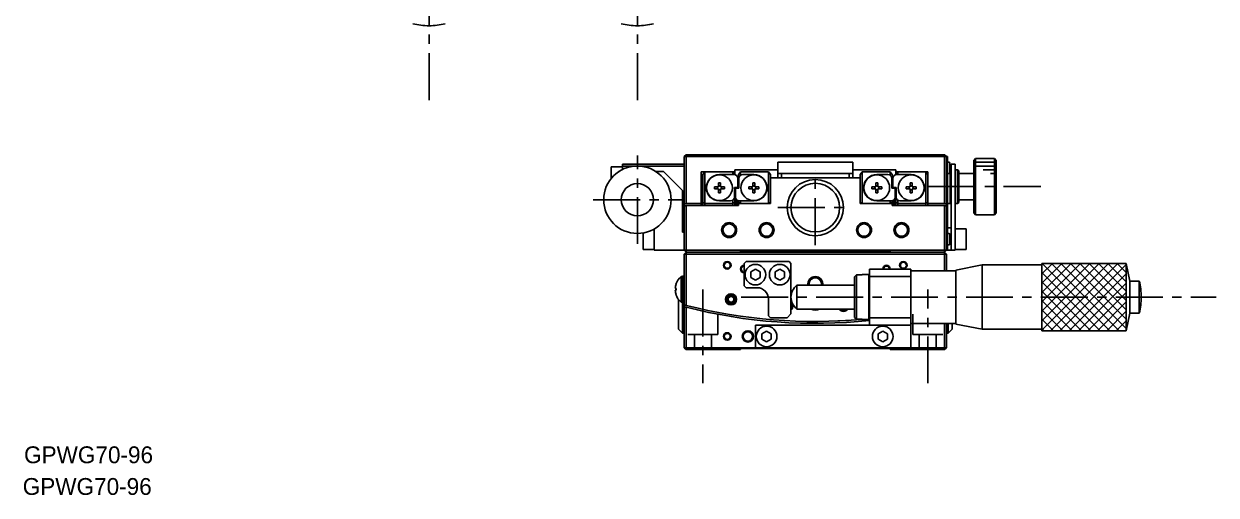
# Model space of a CAD drawing. Extents: x -162 to 398, y -18 to 324.
# Drawn here: x -161.8 to 156.5, y -18.3 to 107.5 of the extents above; entities that cross this region are included whole.
import ezdxf

# ---------------------------------------------------------------- set-up
doc = ezdxf.new("R2010")
doc.units = 0
doc.header["$LTSCALE"] = 10
doc.linetypes.add('CENTER', pattern=[2, 1.25, -0.25, 0.25, -0.25])
doc.linetypes.add('DASHED', pattern=[3.5, 2, -1.5])
doc.layers.get('0').update_dxf_attribs({"linetype": 'CONTINUOUS'})
doc.layers.add('CENTER', color=1, linetype='CENTER')
doc.styles.get("Standard").update_dxf_attribs({"font": 'FGP教科書体NT-M'})

msp = doc.modelspace()

# ---------------------------------------------------------------- linework, layer by layer
at = {"color": 7, "linetype": 'CONTINUOUS'}
for p, q in [((-1.970517, 69.551659), (-1.970517, 70.051659)), ((-1.970517, 70.051659), (14.529483, 70.051659)), ((15.029483, 72.551659), (14.529483, 72.051659)), ((14.529483, 59.372907), (14.529483, 72.051659)), ((14.529483, 72.051659), (15.029483, 72.051659)), ((15.029483, 72.551659), (15.029483, 72.051659)), ((15.029483, 72.551659), (84.029483, 72.551659)), ((15.029483, 72.051659), (15.029483, 59.532165)), ((84.029483, 72.051659), (15.029483, 72.051659)), ((39.529483, 70.618008), (59.529483, 70.618008)), ((39.529483, 70.618008), (39.529483, 68.496674)), ((59.529483, 70.618008), (59.529483, 68.496674)), ((84.029483, 72.051659), (84.029483, 72.551659)), ((84.529483, 72.051659), (84.029483, 72.551659)), ((84.029483, 59.532165), (84.029483, 72.051659)), ((84.029483, 72.051659), (84.529483, 72.051659)), ((84.529483, 72.051659), (84.529483, 70.051659)), ((84.529483, 72.051659), (84.829483, 72.051659)), ((84.529483, 70.051659), (84.529483, 60.848363)), ((84.529483, 70.051659), (84.529483, 60.848363)), ((84.829483, 72.051659), (84.829483, 70.051659)), ((84.829483, 60.848363), (84.829483, 70.051659)), ((85.179483, 70.551659), (85.079483, 70.551659)), ((85.429483, 70.301659), (85.429483, 67.801659)), ((85.829483, 70.051659), (86.829483, 70.051659)), ((85.829483, 67.051659), (85.829483, 70.051659)), ((86.829483, 70.051659), (86.829483, 67.051659)), ((92.329483, 71.551658), (91.829483, 71.051658)), ((91.829483, 57.051658), (91.829483, 71.051658)), ((92.329483, 71.551658), (92.329483, 56.551658)), ((97.329483, 71.551658), (92.329483, 71.551658)), ((97.329483, 56.551658), (97.329483, 71.551658)), ((97.829483, 71.051658), (97.329483, 71.551658)), ((97.829483, 71.051658), (97.829483, 57.051658)), ((-4.970517, 69.301659), (-4.970517, 66.208513)), ((-1.970517, 69.301659), (-4.970517, 69.301659)), ((-2.970517, 68.051659), (-3.02156, 68.000617)), ((-2.945455, 68.051659), (-2.970517, 68.051659)), ((2.029483, 69.551659), (-1.970517, 69.551659)), ((-1.970517, 69.551659), (-1.970517, 68.613917)), ((14.529483, 69.551659), (2.029483, 69.551659)), ((9.029483, 68.051659), (7.00442, 68.051659)), ((14.029483, 63.051659), (9.029483, 68.051659)), ((19.029483, 67.967117), (20.029483, 67.967117)), ((19.029483, 67.967117), (19.029483, 61.851654)), ((19.029483, 66.83916), (19.529483, 66.863275)), ((20.029483, 67.967117), (19.529483, 67.266171)), ((19.529483, 59.897391), (19.529483, 67.266171)), ((20.029483, 67.967117), (20.029483, 59.532165)), ((20.029483, 67.967117), (27.529483, 67.967117)), ((20.029483, 67.967117), (27.529483, 67.967117)), ((27.829483, 67.241116), (23.929483, 67.241116)), ((27.529483, 67.967117), (28.029483, 67.266171)), ((27.529483, 67.967117), (28.029483, 67.967117)), ((27.529483, 67.241116), (27.529483, 67.967117)), ((28.029483, 68.496674), (39.529483, 68.496674)), ((28.029483, 68.496674), (28.029483, 67.967117)), ((28.029483, 67.266171), (28.029483, 67.967117)), ((28.029483, 67.266171), (28.029483, 67.220912)), ((29.529483, 67.967117), (29.029483, 67.266171)), ((29.029483, 67.266171), (29.029483, 65.28348)), ((37.029483, 67.967117), (29.529483, 67.967117)), ((29.529483, 67.049658), (29.529483, 67.967117)), ((33.129483, 67.249658), (30.129483, 67.249658)), ((37.029483, 67.967117), (37.029483, 59.532165)), ((37.029483, 67.967117), (37.529483, 67.266171)), ((37.529483, 66.351659), (37.529483, 67.266171)), ((39.529483, 66.351659), (39.529483, 68.496674)), ((59.529483, 67.551659), (39.529483, 67.551659)), ((40.529483, 67.551659), (40.529483, 66.351659)), ((58.529483, 66.351659), (58.529483, 67.551659)), ((59.529483, 68.496674), (71.029483, 68.496674)), ((59.529483, 66.351659), (59.529483, 68.496674)), ((62.029483, 67.967117), (61.529483, 67.266171)), ((61.529483, 66.351659), (61.529483, 67.266171)), ((62.029483, 67.967117), (62.029483, 59.532165)), ((62.029483, 67.967117), (69.529483, 67.967117)), ((65.929483, 67.249658), (68.929483, 67.249658)), ((69.529483, 67.967117), (70.029483, 67.266171)), ((69.529483, 67.049658), (69.529483, 67.967117)), ((70.029483, 67.266171), (70.029483, 65.28348)), ((71.029483, 68.496674), (71.029483, 67.967117)), ((71.529483, 67.967117), (71.029483, 67.266171)), ((71.029483, 67.967117), (71.529483, 67.967117)), ((71.029483, 67.266171), (71.029483, 67.967117)), ((71.029483, 67.266171), (71.029483, 67.220912)), ((71.229483, 67.241116), (75.129483, 67.241116)), ((79.029483, 67.967117), (71.529483, 67.967117)), ((71.529483, 67.967117), (79.029483, 67.967117)), ((71.529483, 67.241116), (71.529483, 67.967117)), ((79.029483, 67.967117), (79.029483, 59.532165)), ((79.029483, 67.967117), (79.529483, 67.266171)), ((79.029483, 67.967117), (79.529483, 67.967117)), ((79.529483, 67.967117), (79.529483, 59.532165)), ((85.079483, 67.551659), (85.179483, 67.551659)), ((85.429483, 69.801659), (85.429483, 69.176659)), ((85.429483, 69.176659), (85.429483, 68.926659)), ((85.429483, 68.926659), (85.429483, 68.301659)), ((85.529483, 68.551658), (85.429483, 68.551658)), ((85.529483, 59.551658), (85.529483, 68.551658)), ((85.829483, 68.251658), (85.529483, 68.551658)), ((85.829483, 67.051659), (85.829483, 50.051659)), ((87.529483, 68.551659), (86.829483, 68.551659)), ((86.829483, 50.051659), (86.829483, 67.051659)), ((87.529483, 59.551659), (87.529483, 68.551659)), ((87.829483, 68.251659), (87.529483, 68.551659)), ((87.829483, 68.251659), (87.829483, 59.851659)), ((91.829483, 67.551658), (87.829483, 67.551658)), ((19.529483, 66.551659), (19.029483, 66.551659)), ((19.529483, 65.894329), (19.029483, 65.915785)), ((23.669483, 64.009658), (22.581697, 64.009658)), ((22.581697, 64.009658), (22.581697, 63.489658)), ((23.406174, 64.009658), (23.406174, 63.489658)), ((24.189483, 65.097444), (23.669483, 65.097444)), ((23.669483, 65.097444), (23.669483, 64.009658)), ((23.669483, 65.097444), (23.669483, 64.272966)), ((23.669483, 64.272966), (23.669483, 64.009658)), ((24.189483, 64.272966), (23.669483, 64.272966)), ((24.189483, 64.009658), (24.189483, 65.097444)), ((25.277268, 64.009658), (24.189483, 64.009658)), ((24.452791, 63.489658), (24.452791, 64.009658)), ((25.277268, 63.489658), (25.277268, 64.009658)), ((27.929483, 61.241116), (27.929483, 63.841116)), ((27.929483, 63.841116), (28.829483, 63.841116)), ((27.929483, 61.241116), (27.929483, 63.841116)), ((28.029483, 63.841116), (28.029483, 62.762766)), ((28.279483, 63.649658), (28.279483, 63.841116)), ((28.279483, 63.841116), (28.279483, 63.649658)), ((28.779483, 63.649658), (28.779483, 63.841116)), ((28.829317, 64.659852), (29.02938, 64.682204)), ((29.029445, 64.241963), (28.829341, 64.261926)), ((28.829483, 63.841116), (28.829483, 66.241116)), ((28.829483, 63.841116), (28.829483, 66.241116)), ((29.029483, 65.28348), (29.029483, 63.649658)), ((29.029483, 65.28348), (29.129454, 65.2115)), ((29.129483, 66.249658), (29.129483, 63.649658)), ((32.869483, 64.009658), (31.781697, 64.009658)), ((31.781697, 64.009658), (31.781697, 63.489658)), ((32.606174, 64.009658), (32.606174, 63.489658)), ((33.389483, 65.097444), (32.869483, 65.097444)), ((32.869483, 65.097444), (32.869483, 64.009658)), ((32.869483, 65.097444), (32.869483, 64.272966)), ((32.869483, 64.272966), (32.869483, 64.009658)), ((33.389483, 64.272966), (32.869483, 64.272966)), ((33.389483, 64.009658), (33.389483, 65.097444)), ((34.477268, 64.009658), (33.389483, 64.009658)), ((33.652791, 63.489658), (33.652791, 64.009658)), ((34.477268, 63.489658), (34.477268, 64.009658)), ((37.529483, 66.351659), (37.529483, 59.532165)), ((61.529483, 66.351659), (37.529483, 66.351659)), ((61.529483, 66.351659), (61.529483, 59.532165)), ((64.581697, 63.489658), (64.581697, 64.009658)), ((64.581697, 64.009658), (65.669483, 64.009658)), ((65.406174, 63.489658), (65.406174, 64.009658)), ((65.669483, 65.097444), (66.189483, 65.097444)), ((65.669483, 64.009658), (65.669483, 65.097444)), ((65.669483, 64.272966), (66.189483, 64.272966)), ((66.189483, 65.097444), (66.189483, 64.009658)), ((66.189483, 65.097444), (66.189483, 64.272966)), ((66.189483, 64.272966), (66.189483, 64.009658)), ((66.189483, 64.009658), (67.277268, 64.009658)), ((66.452791, 64.009658), (66.452791, 63.489658)), ((67.277268, 64.009658), (67.277268, 63.489658)), ((69.929483, 66.249658), (69.929483, 63.649658)), ((70.029483, 65.28348), (69.929511, 65.2115)), ((70.029483, 65.28348), (70.029483, 63.649658)), ((70.229561, 64.261918), (70.029559, 64.241966)), ((70.029594, 64.682203), (70.229571, 64.659862)), ((70.229483, 63.841116), (70.229483, 66.241116)), ((70.229483, 63.841116), (70.229483, 66.241116)), ((71.129483, 63.841116), (70.229483, 63.841116)), ((70.279483, 63.649658), (70.279483, 63.841116)), ((70.779483, 63.649658), (70.779483, 63.841116)), ((70.779483, 63.841116), (70.779483, 63.649658)), ((71.029483, 63.841116), (71.029483, 62.697347)), ((71.129483, 61.241116), (71.129483, 63.841116)), ((71.129483, 61.241116), (71.129483, 63.841116)), ((73.781697, 63.489658), (73.781697, 64.009658)), ((73.781697, 64.009658), (74.869483, 64.009658)), ((74.606174, 63.489658), (74.606174, 64.009658)), ((74.869483, 65.097444), (75.389483, 65.097444)), ((74.869483, 64.009658), (74.869483, 65.097444)), ((74.869483, 64.272966), (75.389483, 64.272966)), ((75.389483, 65.097444), (75.389483, 64.009658)), ((75.389483, 65.097444), (75.389483, 64.272966)), ((75.389483, 64.272966), (75.389483, 64.009658)), ((75.389483, 64.009658), (76.477268, 64.009658)), ((75.652791, 64.009658), (75.652791, 63.489658)), ((76.477268, 64.009658), (76.477268, 63.489658)), ((14.029483, 51.851659), (14.029483, 63.051659)), ((19.029483, 62.051659), (19.529483, 62.051659)), ((19.029483, 61.851654), (19.029483, 59.851659)), ((19.271202, 61.601659), (19.029483, 61.843378)), ((19.521202, 61.351659), (19.271202, 61.601659)), ((19.521202, 61.351659), (19.521202, 59.351659)), ((22.581697, 63.489658), (23.669483, 63.489658)), ((23.669483, 63.489658), (23.669483, 62.401873)), ((23.669483, 63.489658), (23.669483, 63.22635)), ((23.669483, 62.401873), (23.669483, 63.22635)), ((23.669483, 63.22635), (24.189483, 63.22635)), ((23.669483, 62.401873), (24.189483, 62.401873)), ((24.189483, 62.401873), (24.189483, 63.489658)), ((24.189483, 63.489658), (25.277268, 63.489658)), ((27.929356, 62.007869), (28.029483, 61.870168)), ((28.102731, 62.784726), (27.929545, 62.651855)), ((28.029483, 61.870168), (28.029483, 59.897391)), ((28.229537, 62.869212), (28.102731, 62.784726)), ((29.129483, 63.649658), (28.229483, 63.649658)), ((28.229483, 63.649658), (28.229483, 61.249658)), ((28.279483, 59.007148), (28.279483, 60.937408)), ((28.279483, 59.157417), (28.279483, 60.937408)), ((31.781697, 63.489658), (32.869483, 63.489658)), ((32.869483, 63.489658), (32.869483, 62.401873)), ((32.869483, 63.489658), (32.869483, 63.22635)), ((32.869483, 62.401873), (32.869483, 63.22635)), ((32.869483, 63.22635), (33.389483, 63.22635)), ((32.869483, 62.401873), (33.389483, 62.401873)), ((33.389483, 63.489658), (34.477268, 63.489658)), ((33.389483, 62.401873), (33.389483, 63.489658)), ((65.669483, 63.489658), (64.581697, 63.489658)), ((65.669483, 62.401873), (65.669483, 63.489658)), ((66.189483, 63.22635), (65.669483, 63.22635)), ((66.189483, 62.401873), (65.669483, 62.401873)), ((66.189483, 63.489658), (66.189483, 62.401873)), ((67.277268, 63.489658), (66.189483, 63.489658)), ((66.189483, 63.489658), (66.189483, 63.22635)), ((66.189483, 62.401873), (66.189483, 63.22635)), ((69.929483, 63.649658), (70.829483, 63.649658)), ((70.779483, 59.007148), (70.779483, 60.937408)), ((70.779483, 59.157417), (70.779483, 60.937408)), ((71.129455, 62.651827), (70.829446, 62.8692)), ((70.829483, 63.649658), (70.829483, 61.249658)), ((71.129609, 62.007869), (71.029483, 61.870168)), ((71.029483, 61.870168), (71.029483, 59.897391)), ((74.869483, 63.489658), (73.781697, 63.489658)), ((74.869483, 62.401873), (74.869483, 63.489658)), ((75.389483, 63.22635), (74.869483, 63.22635)), ((75.389483, 62.401873), (74.869483, 62.401873)), ((75.389483, 63.489658), (75.389483, 62.401873)), ((76.477268, 63.489658), (75.389483, 63.489658)), ((75.389483, 63.489658), (75.389483, 63.22635)), ((75.389483, 62.401873), (75.389483, 63.22635)), ((84.529483, 60.848363), (84.529483, 59.372907)), ((84.529483, 59.372907), (84.529483, 60.848363)), ((84.829483, 60.848363), (84.829483, 58.933638)), ((87.829483, 60.551658), (91.829483, 60.551658)), ((14.529483, 58.848651), (14.529483, 59.372907)), ((14.529483, 47.051659), (14.529483, 58.848651)), ((15.029483, 59.532165), (19.029483, 59.532165)), ((15.029483, 59.007148), (15.029483, 47.051659)), ((29.029483, 59.007148), (15.029483, 59.007148)), ((19.029483, 59.851659), (19.029483, 59.532165)), ((19.029483, 59.532165), (19.029483, 59.007148)), ((19.17669, 59.007148), (19.271202, 59.101659)), ((19.271202, 59.101659), (19.521202, 59.351659)), ((19.529483, 59.35246), (19.521202, 59.360741)), ((19.529483, 59.897391), (20.029483, 59.532165)), ((19.529483, 59.007148), (19.529483, 59.897391)), ((20.029483, 59.532165), (27.529483, 59.532165)), ((20.029483, 59.532165), (20.029483, 59.007148)), ((23.929483, 60.241116), (26.929483, 60.241116)), ((27.529483, 59.532165), (27.529483, 60.441116)), ((28.029483, 59.897391), (27.529483, 59.532165)), ((27.529483, 59.007148), (27.529483, 59.532165)), ((28.029483, 59.897391), (28.029483, 59.007148)), ((28.029483, 59.364497), (28.279483, 59.121102)), ((28.279483, 59.007148), (28.279483, 59.157417)), ((28.279483, 59.007148), (28.279483, 59.121102)), ((28.279483, 59.121102), (28.279483, 59.007148)), ((28.779438, 59.04412), (29.029339, 59.211688)), ((28.779483, 59.007148), (28.779483, 60.35663)), ((29.029483, 60.269862), (29.029483, 59.897391)), ((29.029483, 59.897391), (29.529483, 59.532165)), ((29.029483, 59.897391), (29.029483, 59.532165)), ((29.029483, 59.532165), (29.029483, 59.007148)), ((29.529483, 59.532165), (29.029483, 59.532165)), ((29.229483, 60.249658), (33.129483, 60.249658)), ((29.529483, 59.532165), (29.529483, 60.249658)), ((37.029483, 59.532165), (29.529483, 59.532165)), ((37.029483, 59.532165), (29.529483, 59.532165)), ((37.529483, 59.897391), (37.029483, 59.532165)), ((37.529483, 59.532165), (37.029483, 59.532165)), ((61.529483, 59.897391), (62.029483, 59.532165)), ((61.529483, 59.532165), (62.029483, 59.532165)), ((62.029483, 59.532165), (69.529483, 59.532165)), ((62.029483, 59.532165), (69.529483, 59.532165)), ((69.829483, 60.249658), (65.929483, 60.249658)), ((69.529483, 59.532165), (69.529483, 60.249658)), ((70.029483, 59.897391), (69.529483, 59.532165)), ((69.529483, 59.532165), (70.029483, 59.532165)), ((70.029483, 60.269862), (70.029483, 59.897391)), ((70.029483, 59.897391), (70.029483, 59.532165)), ((70.029483, 59.532165), (70.029483, 59.007148)), ((70.029483, 59.007148), (84.029483, 59.007148)), ((70.029577, 59.211726), (70.279542, 59.044112)), ((70.279483, 59.007148), (70.279483, 60.35663)), ((70.779483, 59.121102), (71.029483, 59.364497)), ((70.779483, 59.007148), (70.779483, 59.157417)), ((70.779483, 59.007148), (70.779483, 59.121102)), ((70.779483, 59.121102), (70.779483, 59.007148)), ((71.029483, 59.897391), (71.529483, 59.532165)), ((71.029483, 59.897391), (71.029483, 59.007148)), ((71.529483, 59.532165), (71.529483, 60.441116)), ((79.029483, 59.532165), (71.529483, 59.532165)), ((71.529483, 59.007148), (71.529483, 59.532165)), ((75.129483, 60.241116), (72.129483, 60.241116)), ((79.529483, 59.897391), (79.029483, 59.532165)), ((79.029483, 59.532165), (79.029483, 59.007148)), ((79.529483, 59.532165), (84.029483, 59.532165)), ((79.529483, 59.532165), (79.529483, 59.007148)), ((84.029483, 47.051659), (84.029483, 59.007148)), ((84.529483, 58.933638), (84.529483, 59.372907)), ((84.529483, 59.372907), (84.529483, 58.933638)), ((84.529483, 58.848651), (84.529483, 56.676729)), ((84.829483, 58.676729), (84.529483, 58.676729)), ((84.829483, 59.551658), (85.529483, 59.551658)), ((84.829483, 58.933638), (84.829483, 58.676729)), ((84.829483, 58.676729), (84.829483, 56.676729)), ((85.529483, 59.551658), (85.829483, 59.851658)), ((86.829483, 59.551659), (87.529483, 59.551659)), ((87.529483, 59.551659), (87.829483, 59.851659)), ((14.029483, 56.051659), (14.529483, 56.051659)), ((14.529483, 55.051659), (14.029483, 55.051659)), ((84.529483, 56.676729), (84.529483, 49.051659)), ((84.529483, 56.676729), (84.529483, 49.051659)), ((84.829483, 50.851659), (84.829483, 56.676729)), ((91.829483, 57.051658), (92.329483, 56.551658)), ((92.329483, 56.551658), (97.329483, 56.551658)), ((97.329483, 56.551658), (97.829483, 57.051658)), ((-3.02156, 53.102701), (-2.970517, 53.051659)), ((-2.970517, 53.051659), (-2.945455, 53.051659)), ((3.529483, 51.677539), (3.529483, 47.301659)), ((6.529483, 52.75743), (6.529483, 47.051659)), ((14.529483, 51.851659), (14.029483, 51.851659)), ((85.829483, 53.051659), (84.829483, 53.051659)), ((85.179483, 51.551659), (85.079483, 51.551659)), ((85.429483, 51.301659), (85.429483, 48.801659)), ((85.429483, 51.301659), (85.429483, 50.176659)), ((89.829483, 52.801659), (86.829483, 52.801659)), ((89.829483, 47.301659), (89.829483, 52.801659)), ((84.529483, 49.051659), (84.529483, 47.051659)), ((84.829483, 49.251659), (84.829483, 50.851659)), ((84.829483, 49.051659), (84.829483, 49.251659)), ((84.829483, 49.051659), (84.829483, 47.051659)), ((85.079483, 48.551659), (85.179483, 48.551659)), ((85.429483, 50.801659), (85.429483, 50.176659)), ((85.429483, 50.176659), (85.429483, 50.801659)), ((85.429483, 50.176659), (85.429483, 50.051659)), ((85.429483, 50.176659), (85.429483, 49.926659)), ((85.429483, 49.926659), (85.429483, 50.176659)), ((85.429483, 50.051659), (85.429483, 49.926659)), ((85.429483, 49.926659), (85.429483, 48.801659)), ((85.429483, 49.301659), (85.429483, 49.926659)), ((85.429483, 49.926659), (85.429483, 49.301659)), ((85.829483, 47.051659), (85.829483, 50.051659)), ((86.829483, 50.051659), (86.829483, 47.051659)), ((3.529483, 47.301659), (6.529483, 47.301659)), ((14.529483, 47.051659), (6.529483, 47.051659)), ((15.029483, 47.051659), (14.529483, 47.051659)), ((15.029483, 46.551659), (14.529483, 47.051659)), ((15.029483, 46.551659), (14.529483, 46.051659)), ((14.529483, 46.051659), (15.029483, 46.051659)), ((14.529483, 32.480905), (14.529483, 46.051659)), ((15.029483, 46.551659), (15.029483, 47.051659)), ((15.029483, 47.051659), (84.029483, 47.051659)), ((29.529483, 46.551659), (15.029483, 46.551659)), ((15.029483, 46.551659), (29.529483, 46.551659)), ((15.029483, 46.551659), (15.029483, 46.051659)), ((15.029483, 46.051659), (15.029483, 32.353274)), ((84.029483, 46.051659), (15.029483, 46.051659)), ((29.529483, 46.851659), (69.529483, 46.851659)), ((29.529483, 46.851659), (29.529483, 46.551659)), ((29.529483, 46.551659), (69.529483, 46.551659)), ((69.529483, 46.551659), (69.529483, 46.851659)), ((84.029483, 46.551659), (69.529483, 46.551659)), ((69.529483, 46.551659), (84.029483, 46.551659)), ((84.029483, 46.551659), (84.029483, 47.051659)), ((84.529483, 47.051659), (84.029483, 47.051659)), ((84.029483, 46.551659), (84.529483, 47.051659)), ((84.029483, 46.551659), (84.529483, 46.051659)), ((84.029483, 46.551659), (84.029483, 46.051659)), ((84.029483, 46.051659), (84.529483, 46.051659)), ((84.029483, 41.551659), (84.029483, 46.051659)), ((84.829483, 47.051659), (84.529483, 47.051659)), ((84.529483, 46.051659), (84.529483, 41.551659)), ((84.829483, 47.051659), (85.829483, 47.051659)), ((86.829483, 47.051659), (85.829483, 47.051659)), ((86.829483, 47.301659), (89.829483, 47.301659)), ((31.029483, 44.051659), (30.529483, 43.551659)), ((30.529483, 37.551659), (30.529483, 43.551659)), ((31.029483, 44.051659), (42.529483, 44.051659)), ((32.279483, 41.273347), (33.529483, 41.995035)), ((33.529483, 41.995035), (32.279483, 41.273347)), ((33.529483, 41.995035), (34.779483, 41.273347)), ((34.779483, 41.273347), (33.529483, 41.995035)), ((38.779483, 41.273347), (40.029483, 41.995035)), ((40.029483, 41.995035), (38.779483, 41.273347)), ((40.029483, 41.995035), (41.279483, 41.273347)), ((41.279483, 41.273347), (40.029483, 41.995035)), ((43.029483, 43.551659), (42.529483, 44.051659)), ((43.029483, 43.551659), (43.029483, 30.051659)), ((64.029483, 42.051659), (75.029483, 42.051659)), ((64.029483, 40.051659), (64.029483, 42.051659)), ((75.029483, 42.051659), (75.029483, 40.051659)), ((87.029483, 41.551659), (75.029483, 41.551659)), ((94.029483, 43.151659), (87.029483, 41.751659)), ((87.029483, 27.351659), (87.029483, 41.751659)), ((110.029483, 43.151659), (94.029483, 43.151659)), ((94.029483, 25.951659), (94.029483, 43.151659)), ((110.029483, 43.551659), (110.029483, 34.551659)), ((132.529483, 43.551659), (110.029483, 43.551659)), ((110.029483, 43.551659), (110.029483, 25.551659)), ((133.529483, 38.851659), (132.529483, 43.551659)), ((132.529483, 25.551659), (132.529483, 43.551659)), ((14.029483, 40.073664), (13.686869, 40.073664)), ((13.686869, 33.173664), (13.686869, 40.073664)), ((14.529483, 40.123664), (14.029483, 40.123664)), ((14.029483, 40.123664), (14.029483, 40.115121)), ((14.029483, 40.123664), (14.029483, 40.115121)), ((14.529483, 40.115121), (14.029483, 40.115121)), ((14.029483, 40.115121), (14.029483, 33.115121)), ((14.029483, 40.115121), (14.029483, 40.073664)), ((14.029483, 33.173664), (14.029483, 40.073664)), ((32.279483, 39.829971), (32.279483, 41.273347)), ((33.529483, 39.108283), (32.279483, 39.829971)), ((34.779483, 39.829971), (33.529483, 39.108283)), ((34.779483, 41.273347), (34.779483, 39.829971)), ((38.779483, 39.829971), (38.779483, 41.273347)), ((40.029483, 39.108283), (38.779483, 39.829971)), ((41.279483, 39.829971), (40.029483, 39.108283)), ((41.279483, 41.273347), (41.279483, 39.829971)), ((60.029483, 39.959986), (60.529483, 40.467739)), ((60.029483, 29.143332), (60.029483, 39.959986)), ((60.529483, 40.467739), (60.529483, 28.635579)), ((60.529483, 40.467739), (62.029483, 40.467739)), ((62.029483, 40.467739), (62.029483, 40.551659)), ((63.829483, 40.551659), (62.029483, 40.551659)), ((63.829483, 28.551659), (63.829483, 40.551659)), ((64.029483, 40.351659), (63.829483, 40.551659)), ((75.029483, 40.051659), (64.029483, 40.051659)), ((64.029483, 40.051659), (64.029483, 29.051659)), ((75.029483, 40.051659), (75.029483, 34.551659)), ((136.029483, 38.851659), (133.529483, 38.851659)), ((133.529483, 30.251659), (133.529483, 38.851659)), ((136.029483, 38.851659), (136.029483, 30.251659)), ((12.144202, 36.883664), (12.339053, 36.883664)), ((12.339053, 36.363664), (12.144202, 36.363664)), ((12.332362, 37.974713), (12.339053, 37.97145)), ((12.339053, 35.275878), (12.332362, 35.272615)), ((12.339053, 36.883664), (12.339053, 36.363664)), ((30.529483, 37.551659), (31.029483, 37.051659)), ((31.029483, 37.051659), (34.029483, 37.051659)), ((60.029483, 37.726659), (44.596662, 37.726659)), ((44.596662, 37.726659), (44.596662, 31.376659)), ((13.029483, 33.890534), (13.029483, 32.451659)), ((13.029483, 32.451659), (13.029483, 25.951659)), ((13.686869, 33.173664), (14.029483, 33.173664)), ((14.029483, 33.173664), (14.029483, 33.115121)), ((14.529483, 33.115121), (14.029483, 33.115121)), ((14.029483, 32.451659), (14.029483, 33.115121)), ((14.029483, 24.951659), (14.029483, 32.451659)), ((14.529483, 31.96469), (14.529483, 32.480905)), ((14.529483, 21.051659), (14.529483, 31.96469)), ((15.029483, 31.837541), (15.029483, 21.051659)), ((26.279483, 34.384672), (27.029483, 34.817684)), ((26.279483, 33.518646), (26.279483, 34.384672)), ((27.029483, 33.085634), (26.279483, 33.518646)), ((27.029483, 34.817684), (27.779483, 34.384672)), ((27.779483, 33.518646), (27.029483, 33.085634)), ((27.779483, 34.384672), (27.779483, 33.518646)), ((37.029483, 34.051659), (37.029483, 29.551659)), ((75.029483, 34.551659), (75.029483, 29.051659)), ((37.029483, 29.551659), (37.529483, 29.051659)), ((42.029483, 29.051659), (37.529483, 29.051659)), ((42.029483, 29.051659), (43.029483, 30.051659)), ((44.596662, 31.376659), (60.029483, 31.376659)), ((60.529483, 28.635579), (60.029483, 29.143332)), ((63.829483, 28.551659), (64.029483, 28.751659)), ((64.029483, 29.051659), (75.029483, 29.051659)), ((64.029483, 27.051659), (64.029483, 29.051659)), ((75.029483, 29.051659), (75.029483, 27.051659)), ((132.529483, 25.551659), (133.529483, 30.251659)), ((133.529483, 30.251659), (136.029483, 30.251659)), ((13.029483, 25.951659), (14.029483, 24.951659)), ((33.529483, 21.051659), (33.529483, 27.051659)), ((33.529483, 27.051659), (64.029483, 27.051659)), ((35.279483, 24.773347), (36.529483, 25.495035)), ((36.529483, 25.495035), (35.279483, 24.773347)), ((36.529483, 25.495035), (37.779483, 24.773347)), ((37.779483, 24.773347), (36.529483, 25.495035)), ((44.558163, 28.150697), (44.556014, 28.161558)), ((46.566392, 28.126094), (46.568773, 28.115138)), ((47.389264, 28.084696), (47.382158, 28.115162)), ((47.652932, 28.074972), (47.656068, 28.111573)), ((47.976449, 28.108237), (47.986678, 28.063441)), ((48.800331, 28.069415), (48.793122, 28.097744)), ((49.03084, 28.073114), (49.032898, 28.094334)), ((49.389692, 28.090304), (49.392419, 28.079073)), ((50.405781, 28.06632), (50.407093, 28.077184)), ((50.807083, 28.072634), (50.810468, 28.060299)), ((52.215237, 28.104033), (52.21819, 28.094374)), ((53.61458, 28.155425), (53.617294, 28.147147)), ((54.530894, 28.162087), (54.535963, 28.186965)), ((55.014589, 28.206091), (55.027297, 28.170094)), ((62.029483, 28.635579), (60.529483, 28.635579)), ((62.029483, 28.551659), (62.029483, 28.635579)), ((62.029483, 28.551659), (63.829483, 28.551659)), ((75.029483, 27.051659), (64.029483, 27.051659)), ((66.279483, 24.773347), (67.529483, 25.495035)), ((67.529483, 25.495035), (66.279483, 24.773347)), ((67.529483, 25.495035), (68.779483, 24.773347)), ((68.779483, 24.773347), (67.529483, 25.495035)), ((75.029483, 27.551659), (87.029483, 27.551659)), ((75.029483, 27.051659), (75.029483, 21.051659)), ((84.029483, 21.051659), (84.029483, 27.551659)), ((84.529483, 27.551659), (84.529483, 21.051659)), ((85.029483, 24.951659), (85.029483, 27.551659)), ((85.029483, 24.951659), (86.029483, 25.951659)), ((86.029483, 27.551659), (86.029483, 25.951659)), ((87.029483, 27.351659), (94.029483, 25.951659)), ((94.029483, 25.951659), (110.029483, 25.951659)), ((110.029483, 25.551659), (132.529483, 25.551659)), ((14.029483, 24.951659), (14.529483, 24.951659)), ((35.279483, 23.329971), (35.279483, 24.773347)), ((36.529483, 22.608283), (35.279483, 23.329971)), ((37.779483, 23.329971), (36.529483, 22.608283)), ((37.779483, 24.773347), (37.779483, 23.329971)), ((66.279483, 23.329971), (66.279483, 24.773347)), ((67.529483, 22.608283), (66.279483, 23.329971)), ((68.779483, 23.329971), (67.529483, 22.608283)), ((68.779483, 24.773347), (68.779483, 23.329971)), ((84.529483, 24.951659), (85.029483, 24.951659)), ((15.029483, 21.051659), (14.529483, 21.051659)), ((14.529483, 21.051659), (15.029483, 20.551659)), ((15.029483, 21.051659), (33.529483, 21.051659)), ((15.029483, 21.051659), (15.029483, 20.551659)), ((29.529483, 20.551659), (15.029483, 20.551659)), ((29.529483, 20.851659), (69.529483, 20.851659)), ((29.529483, 20.851659), (29.529483, 20.551659)), ((75.029483, 21.051659), (33.529483, 21.051659)), ((69.529483, 20.551659), (69.529483, 20.851659)), ((84.029483, 20.551659), (69.529483, 20.551659)), ((75.029483, 21.051659), (84.029483, 21.051659)), ((84.529483, 21.051659), (84.029483, 21.051659)), ((84.029483, 20.551659), (84.029483, 21.051659)), ((84.029483, 20.551659), (84.529483, 21.051659))]:
    msp.add_line(p, q, dxfattribs=at)
at = {"color": 3, "linetype": 'CONTINUOUS'}
for p, q in [((97.329483, 70.551658), (92.329483, 70.551658)), ((19.529483, 66.97287), (19.029483, 66.952885)), ((97.329483, 69.551658), (92.329483, 69.551658)), ((97.329483, 68.551658), (94.329483, 68.551658)), ((97.329483, 67.551658), (96.329483, 67.551658)), ((19.029483, 62.051664), (19.529483, 62.051664)), ((110.029483, 43.257306), (110.323836, 43.551659)), ((110.029483, 40.757306), (112.823836, 43.551659)), ((110.029483, 38.257306), (115.323836, 43.551659)), ((110.029483, 35.757306), (117.823836, 43.551659)), ((110.029483, 33.257306), (120.323836, 43.551659)), ((110.029483, 30.757306), (122.823836, 43.551659)), ((110.029483, 28.257306), (125.323836, 43.551659)), ((110.029483, 25.757306), (127.823836, 43.551659)), ((110.117199, 43.551659), (128.117199, 25.551659)), ((112.323836, 25.551659), (130.323836, 43.551659)), ((112.617199, 43.551659), (130.617199, 25.551659)), ((114.823836, 25.551659), (132.529483, 43.257306)), ((115.117199, 43.551659), (132.529483, 26.139376)), ((117.617199, 43.551659), (132.529483, 28.639376)), ((120.117199, 43.551659), (132.529483, 31.139376)), ((122.617199, 43.551659), (132.529483, 33.639376)), ((125.117199, 43.551659), (132.529483, 36.139376)), ((127.617199, 43.551659), (132.529483, 38.639376)), ((130.117199, 43.551659), (132.529483, 41.139376)), ((110.029483, 41.139376), (125.617199, 25.551659)), ((110.029483, 38.639376), (123.117199, 25.551659)), ((117.323836, 25.551659), (132.529483, 40.757306)), ((119.823836, 25.551659), (132.529483, 38.257306)), ((110.029483, 36.139376), (120.617199, 25.551659)), ((122.323836, 25.551659), (132.529483, 35.757306)), ((110.029483, 33.639376), (118.117199, 25.551659)), ((124.823836, 25.551659), (132.529483, 33.257306)), ((110.029483, 31.139376), (115.617199, 25.551659)), ((127.323836, 25.551659), (132.529483, 30.757306)), ((58.529478, 28.340211), (55.529488, 28.179832)), ((110.029483, 28.639376), (113.117199, 25.551659)), ((110.029483, 26.139376), (110.617199, 25.551659)), ((129.823836, 25.551659), (132.529483, 28.257306)), ((132.323836, 25.551659), (132.529483, 25.757306))]:
    msp.add_line(p, q, dxfattribs=at)
at = {"color": 3, "linetype": 'DASHED'}
for p, q in [((23.529483, 24.551659), (23.529483, 29.969713)), ((75.529483, 29.969553), (75.529483, 24.551659)), ((15.529483, 24.551659), (23.529483, 24.551659)), ((17.279483, 24.551659), (17.279483, 20.551659)), ((21.779483, 20.551659), (21.779483, 24.551659)), ((75.529483, 24.551659), (83.529483, 24.551659)), ((77.279483, 24.551659), (77.279483, 20.551659)), ((81.779483, 20.551659), (81.779483, 24.551659))]:
    msp.add_line(p, q, dxfattribs=at)
at = {"color": 7, "linetype": 'CONTINUOUS'}
for centre, radius in [((2.029483, 60.551659), 9), ((23.929483, 63.749658), 3.45), ((33.129483, 63.749658), 3.45), ((65.929483, 63.749658), 3.45), ((75.129483, 63.749658), 3.45), ((2.029483, 60.551659), 4.3), ((49.529483, 58.451659), 7.5), ((49.529483, 58.451659), 6.5), ((26.529483, 52.451659), 1.65), ((36.529483, 52.451659), 1.65), ((62.529483, 52.451659), 1.65), ((72.529483, 52.451659), 1.65), ((26.029483, 43.051659), 0.8), ((33.529483, 40.551659), 2.75), ((40.029483, 40.551659), 2.75), ((73.029483, 43.051659), 0.8), ((27.029483, 33.951659), 1.25), ((27.029483, 33.951659), 1), ((36.529483, 24.051659), 2.75), ((67.529483, 24.051659), 2.75), ((26.029483, 24.051659), 0.8), ((31.529483, 24.051659), 1.25)]:
    msp.add_circle(centre, radius, dxfattribs=at)
at = {"color": 3, "linetype": 'CONTINUOUS'}
for centre, radius in [((26.529483, 52.451659), 2), ((36.529483, 52.451659), 2), ((62.529483, 52.451659), 2), ((72.529483, 52.451659), 2), ((26.029483, 43.051659), 1), ((27.029483, 33.951659), 1.5), ((31.529483, 24.051659), 1.5), ((26.029483, 24.051659), 1)]:
    msp.add_circle(centre, radius, dxfattribs=at)
at = {"color": 7, "linetype": 'CONTINUOUS'}
for centre, radius, start, end in [((-53.590724, 125.741859), 18.74, 256.734971, 270), ((-53.590724, 125.741859), 18.74, 270, 283.265029), ((2.029483, 125.741859), 18.74, 256.734971, 270), ((2.029483, 125.741859), 18.74, 270, 283.265029), ((85.079483, 70.301659), 0.25, 90, 180), ((85.179483, 70.301659), 0.25, 0, 90), ((23.929483, 63.741116), 3.5, 90, 270), ((27.829483, 66.241116), 1, 0, 90), ((30.129483, 66.249658), 1, 90, 180), ((33.129483, 63.749658), 3.5, 270, 90), ((65.929483, 63.749658), 3.5, 90, 270), ((68.929483, 66.249658), 1, 0, 90), ((71.229483, 66.241116), 1, 90, 180), ((75.129483, 63.741116), 3.5, 270, 90), ((85.079483, 67.801659), 0.25, 180, 270), ((85.179483, 67.801659), 0.25, 270, 0), ((26.929483, 61.241116), 1, 270, 0), ((29.229483, 61.249658), 1, 180, 270), ((69.829483, 61.249658), 1, 270, 0), ((72.129483, 61.241116), 1, 180, 270), ((-19.970517, 168.551659), 114.5, 287.536304, 287.79889), ((-19.970517, 168.551659), 115, 287.457603, 287.718932), ((119.029483, 168.551659), 114.5, 252.20111, 252.463696), ((119.029483, 168.551659), 115, 252.281068, 252.542397), ((85.079483, 51.301659), 0.25, 90, 180), ((85.179483, 51.301659), 0.25, 0, 90), ((85.079483, 48.801659), 0.25, 180, 270), ((85.179483, 48.801659), 0.25, 270, 0), ((30.529483, 42.051659), 0.8, 90, 270), ((68.529483, 42.051659), 0.8, 0, 180), ((16.729483, 36.623664), 4.6, 131.409622, 162.920023), ((49.529483, 38.051659), 1.65, 0, 191.359811), ((117.789483, 34.551659), 18.74, 0, 13.265029), ((16.729483, 36.623664), 4.592646, 162.934422, 176.754622), ((16.729483, 36.623664), 4.592646, 183.245378, 197.065578), ((16.729483, 36.623664), 4.6, 197.079977, 228.590378), ((34.029483, 34.051659), 3, 0, 90), ((47.029639, 34.551659), 4, 127.462651, 232.537349), ((49.529483, 38.051659), 1.65, 348.640189, 0), ((49.529483, 168.551659), 140.5, 255.575128, 255.785566), ((49.529483, 168.551659), 141, 255.627383, 255.837026), ((49.529483, 168.551659), 140.5, 255.785566, 275.104238), ((49.529483, 168.551659), 141, 255.837026, 275.902554), ((42.029483, 32.251659), 1.25, 0, 36.869898), ((42.029483, 32.251659), 1.25, 323.130102, 0), ((117.789483, 34.551659), 18.74, 346.734971, 0), ((57.029483, 32.251659), 1.25, 224.427004, 315.572996), ((57.029483, 32.251659), 1, 241.044976, 298.955024)]:
    msp.add_arc(centre, radius, start, end, dxfattribs=at)
at = {"color": 3, "linetype": 'CONTINUOUS'}
for centre, radius, start, end in [((30.529483, 42.051659), 1, 90, 270), ((68.529483, 42.051659), 1, 90, 180), ((68.529483, 42.051659), 1, 0, 90), ((73.029483, 43.051659), 1, 90, 270), ((73.029483, 43.051659), 1, 270, 90), ((49.529483, 38.051659), 2, 90, 189.352035), ((49.529483, 38.051659), 2, 350.647965, 90), ((42.029483, 32.251659), 1.5, 311.810315, 48.189685), ((49.529483, 33.051659), 2, 236.87706, 303.12294), ((57.029483, 32.251659), 1.5, 215.685335, 324.314665)]:
    msp.add_arc(centre, radius, start, end, dxfattribs=at)
at = {"layer": 'CENTER', "color": 1, "linetype": 'CENTER'}
for p, q in [((-53.590724, 219.651859), (-53.590724, 84.651859)), ((2.029483, 219.651859), (2.029483, 84.651859)), ((2.029483, 48.751659), (2.029483, 72.351659)), ((49.529483, 48.451659), (49.529483, 68.451659)), ((79.779483, 64.051658), (109.779483, 64.051658)), ((-9.770517, 60.551659), (13.829483, 60.551659)), ((39.529483, 58.451659), (59.529483, 58.451659)), ((19.529483, 36.551659), (19.529483, 11.551659)), ((79.529483, 11.551659), (79.529483, 36.551659)), ((29.779483, 34.551659), (156.539688, 34.551659))]:
    msp.add_line(p, q, dxfattribs=at)

# ---------------------------------------------------------------- texts
at = {"color": 7}
for p in [(-161.710019, -9.79), (-162.065332, -18.251743)]:
    msp.add_text('GPWG70-96', height=4.5, dxfattribs=at).set_placement(p)

doc.saveas('drawing.dxf')
